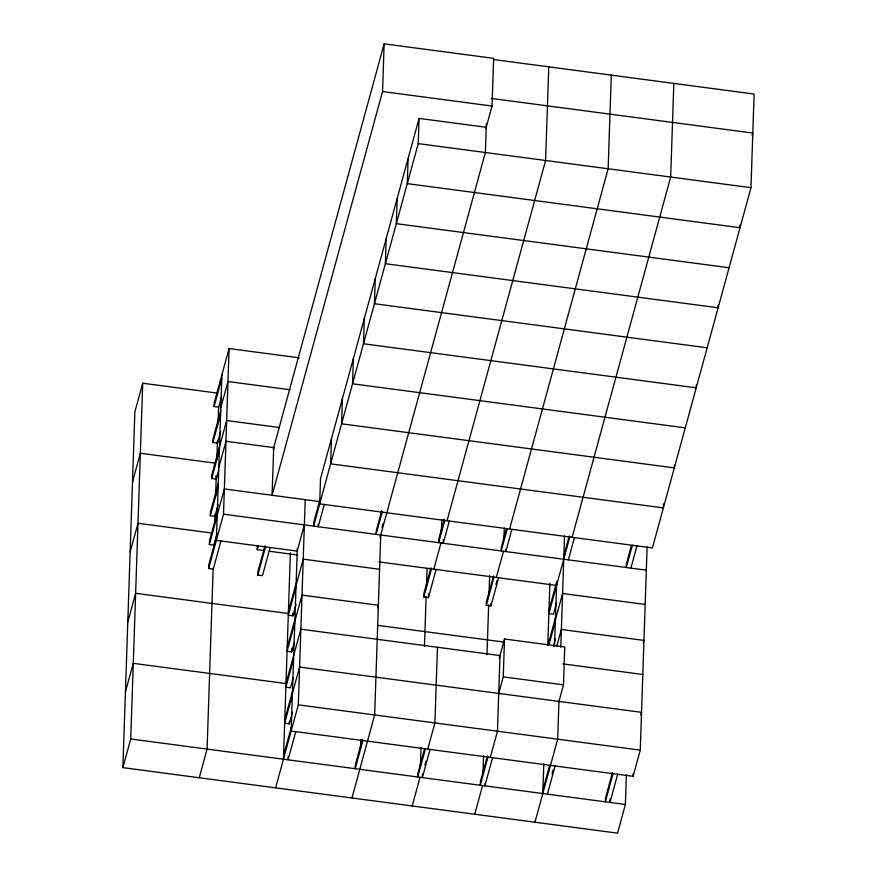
<?xml version="1.0" encoding="UTF-8"?>
<svg xmlns="http://www.w3.org/2000/svg" width="877" height="877" viewBox="0 0 877 877"><rect width="100%" height="100%" fill="white"/><g stroke="black" fill="none" stroke-linecap="round" stroke-linejoin="round"><path stroke-width="1.32" d="M626.397 774.764L625.389 804.483L617.551 833.15L122.879 767.638L134.872 411.872L142.71 383.216L217.726 393.148M122.879 767.638L130.728 738.982L142.71 383.216M209.351 544.529L209.471 540.868L217.178 512.705L217.057 516.356L209.351 544.529L213.955 545.132L217.101 533.611M210.316 515.731L210.436 512.069L218.143 483.907L218.022 487.557L210.316 515.731L214.92 516.334L218.077 504.812M220.949 540.977L213.243 569.151L208.638 568.537L208.759 564.887L216.466 536.713M218.724 470.204L216.279 479.171L211.664 478.557L211.795 474.906L226.661 420.543L279.226 427.505M220.642 431.616L217.485 443.137L212.881 442.523L213.001 438.873L220.708 410.699M221.497 396.93L218.702 407.169L214.098 406.566L214.218 402.905L229.083 348.553L299.178 357.827M213.166 568.395L207.082 749.09L199.243 777.756M213.845 548.191L213.988 544.157M214.712 522.604L215.008 513.9M215.621 495.669L216.301 475.477M216.849 459.318L217.485 440.462M218.121 421.607L218.614 406.796M216.279 479.171L216.4 475.509M217.485 443.137L217.573 440.692M221.925 374.742L216.345 540.375L297.204 551.085L304.374 524.885M208.638 568.537L223.503 514.185L229.083 348.553M263.977 550.537L257.224 549.638L257.356 545.56M270.16 547.5L262.453 575.663L257.838 575.06L257.97 571.398L264.975 545.79M272.089 495.286L273.701 447.588M283.446 759.208L290.386 552.916M288.171 756.16L288.051 759.811L295.757 731.648M292.359 695.077L284.652 723.24L289.257 723.854L289.344 721.42M294.782 623.076L287.075 651.249L291.69 651.852L291.811 648.202M295.998 587.042L288.292 615.205L292.896 615.818L292.984 613.385M297.303 548.421L291.142 731.034L633.095 776.32L640.265 750.131L647.105 546.952M275.597 787.864L298.312 704.845L305.229 499.671M318.274 524.282L318.198 526.715L324.282 504.483M331.473 438.621L330.618 463.845L663.363 507.904L663.494 503.815M342.425 398.596L341.57 423.81L674.314 467.88L674.402 465.15M353.376 358.572L352.521 383.786L685.255 427.855M364.328 318.537L363.473 343.762L696.206 387.82L696.305 385.091M375.279 278.513L374.424 303.727L707.158 347.796M272.034 495.516L382.547 91.548L384.148 43.85L493.641 58.353L492.03 106.04L485.891 128.491M360.48 749.046L360.798 739.596M386.22 238.489L385.376 263.703L718.11 307.772L718.208 305.032M380.739 535.003L374.665 714.952L351.962 797.982M381.451 513.769L381.539 511.116M397.171 198.454L396.327 223.679L729.061 267.737M408.123 158.43L407.279 183.644L740.013 227.713L740.1 224.983M319.798 500.219L313.714 522.451L313.593 526.112L418.23 143.62L419.074 118.406L486.22 127.297M436.11 569.469L428.404 597.643L423.788 597.029L423.92 593.378L430.925 567.77M420.401 766.487L421.037 747.566M424.446 646.426L426.123 596.601M426.441 587.173L427.077 568.318M422.462 773.942L422.341 777.592L430.048 749.429M428.404 597.643L428.524 593.981M437.459 647.281L434.904 722.933L427.735 749.122M441.284 533.413L441.745 519.765M443.389 539.629L443.269 543.28L449.353 521.048M486.34 123.832L485.376 152.51L380.015 537.623M498.64 577.757L490.934 605.919L486.329 605.316L486.45 601.655L493.455 576.046M482.986 773.415L483.578 755.853M486.976 654.702L488.664 604.878M489.07 592.753L489.662 575.246M484.959 783.446L484.871 785.88L492.578 757.706M490.934 605.919L491.021 603.486M503.924 538.971L504.286 528.042M505.886 549.123L505.81 551.567L511.894 529.324M498.575 693.948L503.245 676.869L504.516 639.004L564.755 646.985L563.483 684.849L558.813 701.918M548.761 66.849L545.604 160.491L447.051 520.741M542.808 793.553L543.806 763.834M547.807 645.176L549.89 583.227M554.527 646.338L556.709 581.33M558.945 701.403L557.673 739.19L534.959 822.209M560.776 647.182L564.525 536.022M611.302 75.137L608.145 168.768L509.592 529.017M610.074 798.783L609.953 802.444L617.66 774.27M633.095 776.32L633.183 773.624M673.832 83.414L670.686 177.055L572.122 537.305M419.074 118.406L320.522 478.656L319.677 503.869L652.411 547.939L750.964 187.678L754.121 94.047L493.883 59.581M132.515 481.901L140.353 453.245L215.369 463.177M130.147 551.929L137.996 523.273L211.675 533.03M127.79 621.957L135.628 593.301L288.347 613.516M125.433 691.986L133.271 663.33L285.99 683.545L300.866 629.193L499.989 655.558L497.445 731.221L490.276 757.41M214.098 406.566L221.804 378.393M220.807 407.728L227.976 381.539L289.969 389.75M212.881 442.523L220.587 414.361M211.664 478.557L219.371 450.394M218.801 467.463L225.959 441.274L274.479 447.698M217.189 515.15L224.359 488.96L319.962 501.622M273.273 449.145L384.148 43.85M257.224 549.638L258.309 545.68M257.838 575.06L265.545 546.886M288.412 611.554L296.119 583.38M296.053 585.354L303.223 559.164L379.577 569.272M292.896 615.818L296.053 604.297M287.207 647.588L294.902 619.425M294.847 621.322L302.006 595.132L378.371 605.24L377.647 607.86M291.69 651.852L294.135 642.896M293.576 659.044L285.869 687.206L290.473 687.82L293.28 677.57M284.773 719.589L292.479 691.416M292.425 693.247L299.583 667.057L641.536 712.343L640.824 714.963M289.257 723.854L292.414 712.332M283.567 755.546L291.274 727.384M381.616 511.116L376.255 530.738L376.123 534.389L382.208 512.157M381.933 527.417L383.008 523.492M362.322 739.443L355.317 765.051L355.196 768.701L362.903 740.539M444.157 519.392L438.785 539.015L438.664 542.677L444.749 520.434M423.788 597.029L431.495 568.866M433.797 569.173L440.967 542.973M424.512 749.002L417.858 773.328L417.726 776.989L425.433 748.815M412.19 805.952L420.039 777.296M424.917 764.974L425.959 761.137M506.336 528.984L501.326 547.303L501.205 550.953L507.29 528.721M486.329 605.316L494.036 577.143M496.338 577.45L503.508 551.26M495.965 584.345L497.018 580.497M499.276 658.178L504.516 639.004M487.393 756.007L480.388 781.615L480.267 785.266L487.974 757.103M474.731 814.24L482.569 785.573M548.991 609.943L556.698 581.769M563.867 555.579L569.228 535.957M569.82 536.998L548.87 613.593L553.475 614.207L556.632 602.685M568.351 559.844L574.435 537.612M548.125 644.617L555.481 617.737M555.415 619.699L562.585 593.51L645.176 604.45M549.057 644.431L555.36 621.387M553.31 646.327L555.415 638.642M556.72 646.502L561.368 629.478L643.959 640.407L643.247 643.027M542.929 789.892L549.583 765.566M552.093 773.865L553.135 770.017M547.412 794.156L555.119 765.994M631.407 545.549L626.397 563.856L626.277 567.518L632.361 545.286M630.881 568.132L636.965 545.889M752.093 135.639L752.806 133.052L491.23 98.421M612.475 772.571L605.47 798.18L605.338 801.83L613.045 773.667M382.547 91.548L492.03 106.04M418.23 143.62L750.964 187.678M223.503 514.185L646.327 570.171M378.919 561.905L556.577 585.43M269.392 551.249L297.774 555.009M292.37 614.053L295.045 614.404M378.097 625.411L503.541 642.019M562.935 663.9L642.808 674.479M503.245 676.869L563.483 684.849M298.312 704.845L640.265 750.131M130.728 738.982L625.389 804.483"/></g></svg>
